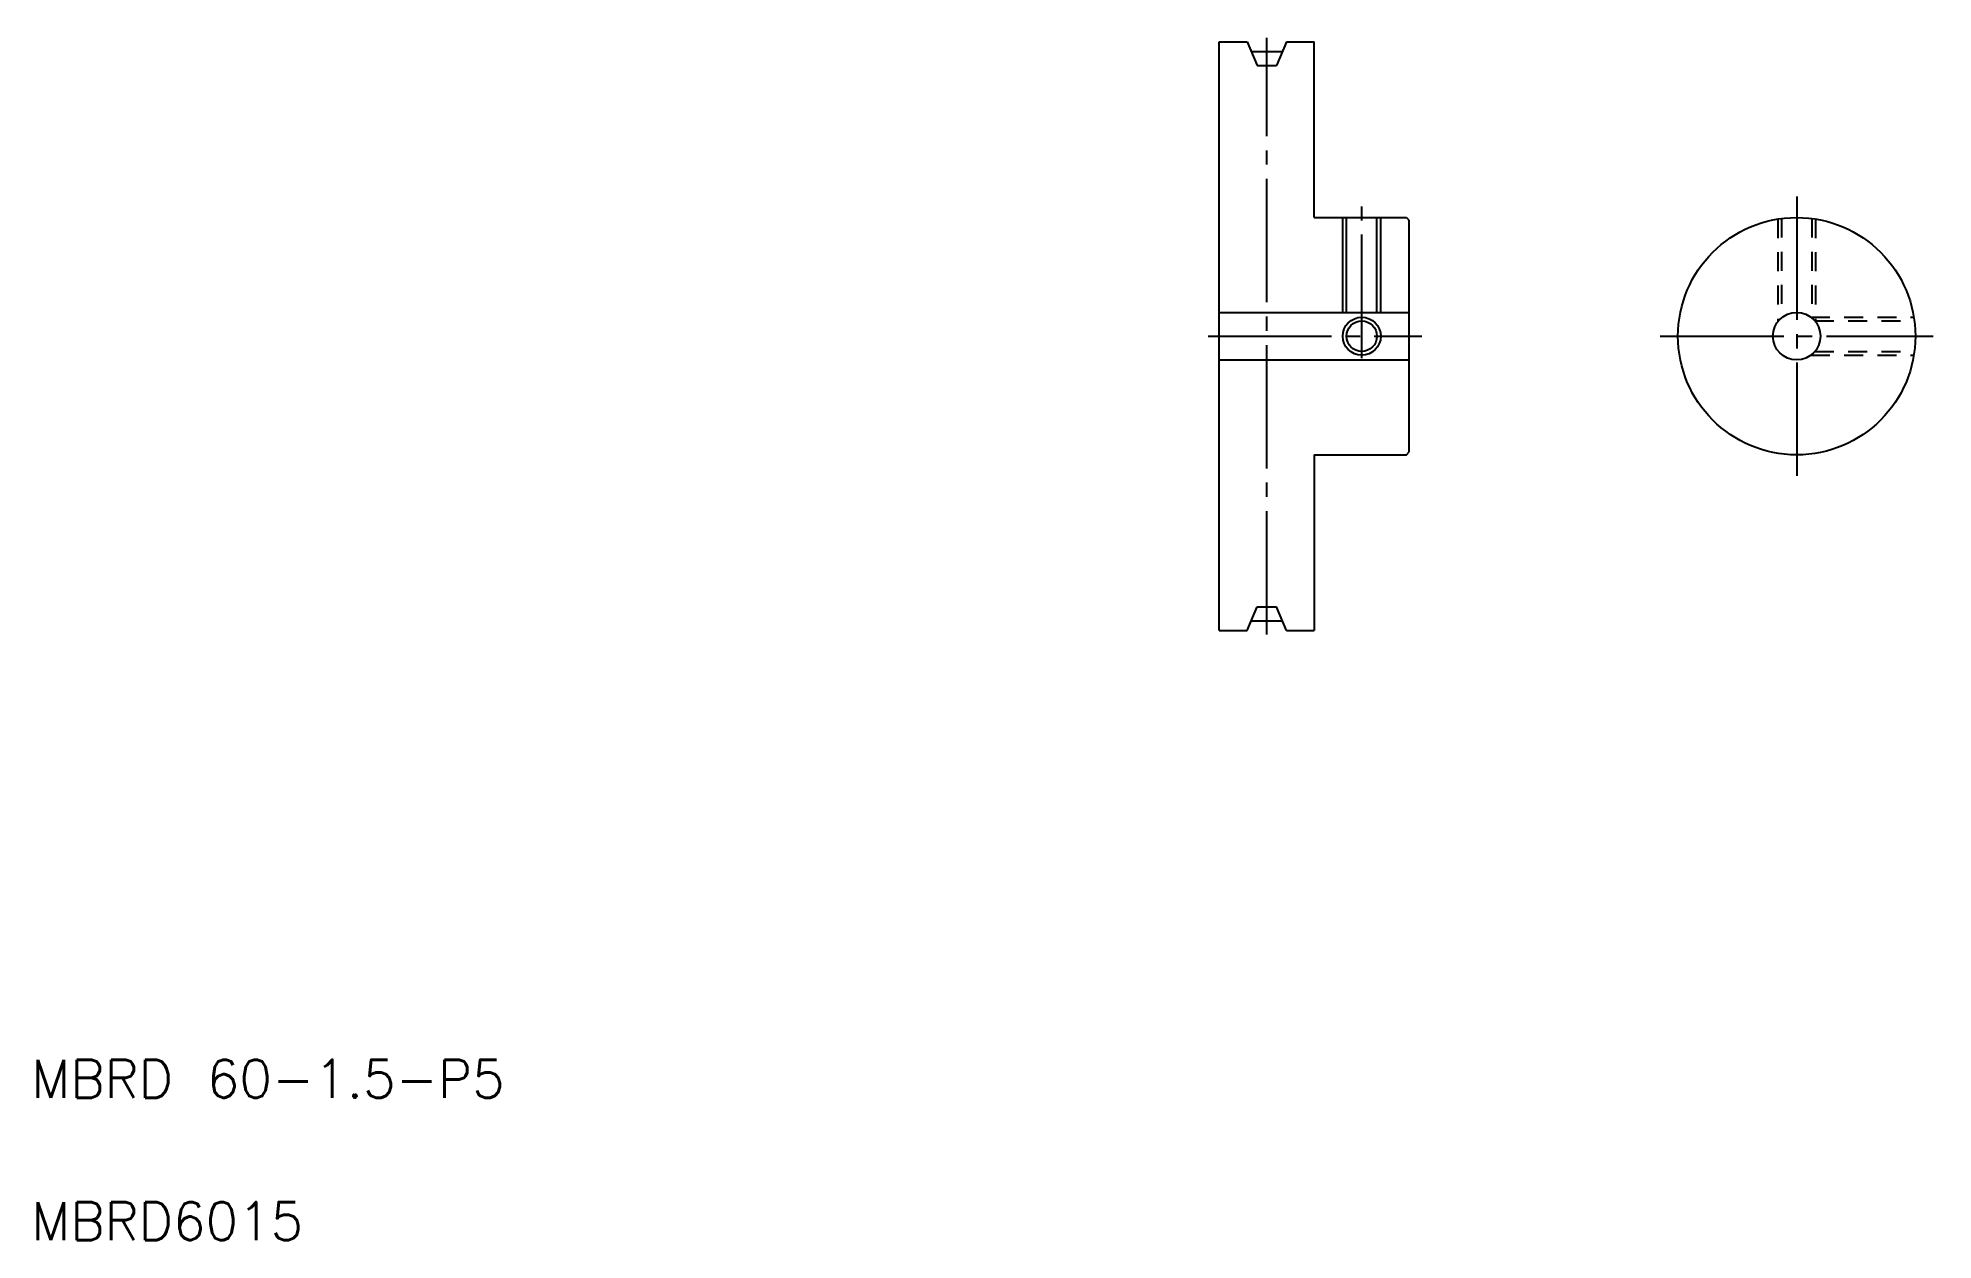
# Model space of a CAD drawing. Extents: x 11 to 210, y 10 to 137.
import ezdxf

# ---------------------------------------------------------------- set-up
doc = ezdxf.new("R2010")
doc.units = 0
doc.linetypes.add('CENTER', pattern=[17.5, 13, -1.5, 1.5, -1.5])
doc.linetypes.add('DASHED', pattern=[3.5, 2, -1.5])
doc.layers.get('0').update_dxf_attribs({"linetype": 'CONTINUOUS'})
doc.layers.add('CENTER', color=1, linetype='CENTER')
doc.styles.get("Standard").update_dxf_attribs({"font": 'txt.shx', "bigfont": '@extfont2.shx'})

msp = doc.modelspace()

# ---------------------------------------------------------------- linework, layer by layer
at = {"color": 7, "linetype": 'CONTINUOUS'}
for p, q in [((135.12, 74.23), (135.12, 136.23)), ((135.12, 136.23), (138.06, 136.23)), ((138.06, 136.23), (139.1, 133.73)), ((142.19, 136.23), (141.15, 133.73)), ((142.19, 136.23), (145.12, 136.23)), ((145.12, 117.73), (145.12, 136.23)), ((139.1, 133.73), (141.15, 133.73)), ((145.12, 117.73), (154.82, 117.73)), ((148.52, 107.73), (148.52, 117.73)), ((151.72, 107.73), (151.72, 117.73)), ((154.82, 117.73), (155.12, 117.43)), ((155.12, 93.03), (155.12, 117.43)), ((135.12, 107.73), (155.12, 107.73)), ((135.12, 102.73), (155.12, 102.73)), ((135.12, 101.23), (135.12, 101.23)), ((135.12, 97.23), (135.12, 97.23)), ((145.12, 92.73), (154.82, 92.73)), ((145.12, 92.73), (145.12, 74.23)), ((154.82, 92.73), (155.12, 93.03)), ((138.06, 74.23), (139.1, 76.73)), ((139.1, 76.73), (141.15, 76.73)), ((142.19, 74.23), (141.15, 76.73)), ((135.12, 74.23), (138.06, 74.23)), ((142.19, 74.23), (145.12, 74.23))]:
    msp.add_line(p, q, dxfattribs=at)
at = {"color": 3, "linetype": 'CONTINUOUS'}
for p, q in [((148.12, 107.73), (148.12, 117.73)), ((152.12, 107.73), (152.12, 117.73))]:
    msp.add_line(p, q, dxfattribs=at)
at = {"color": 3, "linetype": 'DASHED'}
for p, q in [((193.93, 117.57), (193.93, 106.73)), ((194.33, 117.63), (194.33, 107.15)), ((197.53, 117.63), (197.53, 107.15)), ((197.93, 117.57), (197.93, 106.73)), ((197.43, 107.23), (208.27, 107.23)), ((197.85, 106.83), (208.33, 106.83)), ((197.43, 103.23), (208.27, 103.23)), ((197.85, 103.63), (208.33, 103.63))]:
    msp.add_line(p, q, dxfattribs=at)
at = {"color": 7, "linetype": 'CONTINUOUS'}
for centre, radius in [((195.93, 105.23), 12.5), ((150.12, 105.23), 1.6), ((195.93, 105.23), 2.5)]:
    msp.add_circle(centre, radius, dxfattribs=at)
at = {"color": 3, "linetype": 'CONTINUOUS'}
msp.add_circle((150.12, 105.23), 2, dxfattribs=at)
at = {"layer": 'CENTER', "color": 1, "linetype": 'CENTER'}
for p, q in [((140.12, 73.8), (140.12, 136.66)), ((138.47, 135.23), (141.77, 135.23)), ((195.93, 119.95), (195.93, 90.51)), ((150.12, 102.93), (150.12, 118.9)), ((133.94, 105.23), (156.45, 105.23)), ((181.56, 105.23), (210.3, 105.23)), ((138.47, 75.23), (141.77, 75.23))]:
    msp.add_line(p, q, dxfattribs=at)

# ---------------------------------------------------------------- texts
at = {"color": 7, "linetype": 'CONTINUOUS'}
for s, p in [('MBRD 60-1.5-P5', (10, 25)), ('MBRD6015', (10, 10))]:
    msp.add_text(s, height=4, dxfattribs=at).set_placement(p)

doc.saveas('drawing.dxf')
